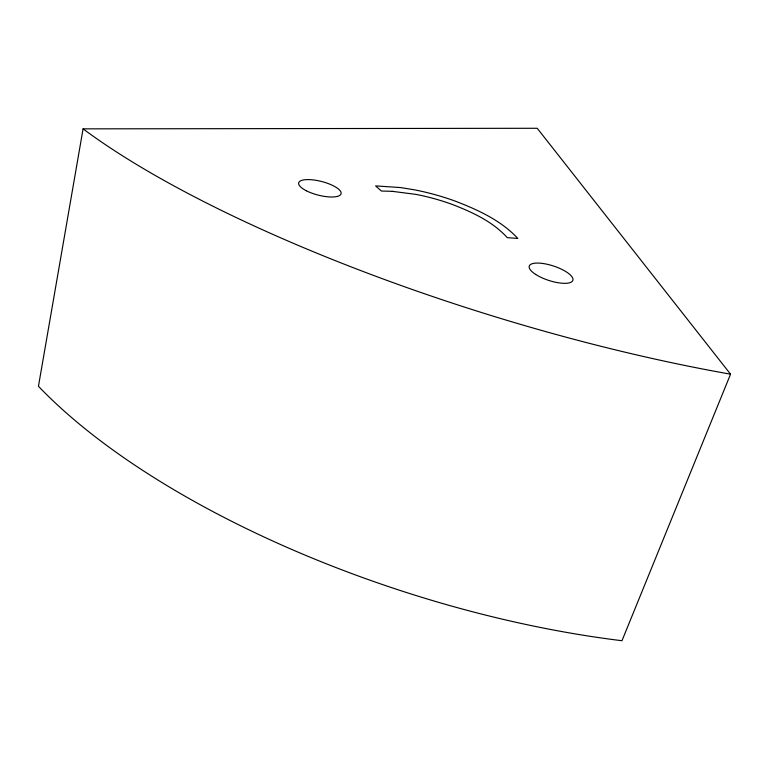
<?xml version="1.0" encoding="UTF-8"?>
<svg xmlns="http://www.w3.org/2000/svg" width="769" height="769" viewBox="0 0 769 769"><rect width="100%" height="100%" fill="white"/><g stroke="black" fill="none" stroke-linecap="round" stroke-linejoin="round"><path stroke-width="1.15" d="M83.081 128.856L38.45 386.278A515.759 208.793 17.8 0 0 621.977 640.721L730.55 374.186L537.223 128.279L83.081 128.856A553.776 140.977 17 0 0 730.55 374.186M392.305 191.327L381.405 191.039L375.628 185.906L400.486 187.559L414.251 189.789A89.06 28.838 16.1 0 1 456.027 201.411C478.433 210.11 501.225 220.578 517.835 238.467L507.242 237.631C492.766 221.635 472.608 212.34 452.835 204.65A77.842 25.242 16.1 0 0 416.039 194.413L392.305 191.327M535.637 274.398A22.935 7.584 18.1 0 0 572.271 281.329A22.935 7.584 18.1 0 0 545.279 263.882A22.935 7.584 18.1 0 0 535.637 274.398M306.341 190.77A21.888 7.017 14.4 0 0 340.859 194.297A21.888 7.017 14.4 0 0 312.425 179.831A21.888 7.017 14.4 0 0 306.341 190.77"/></g></svg>
